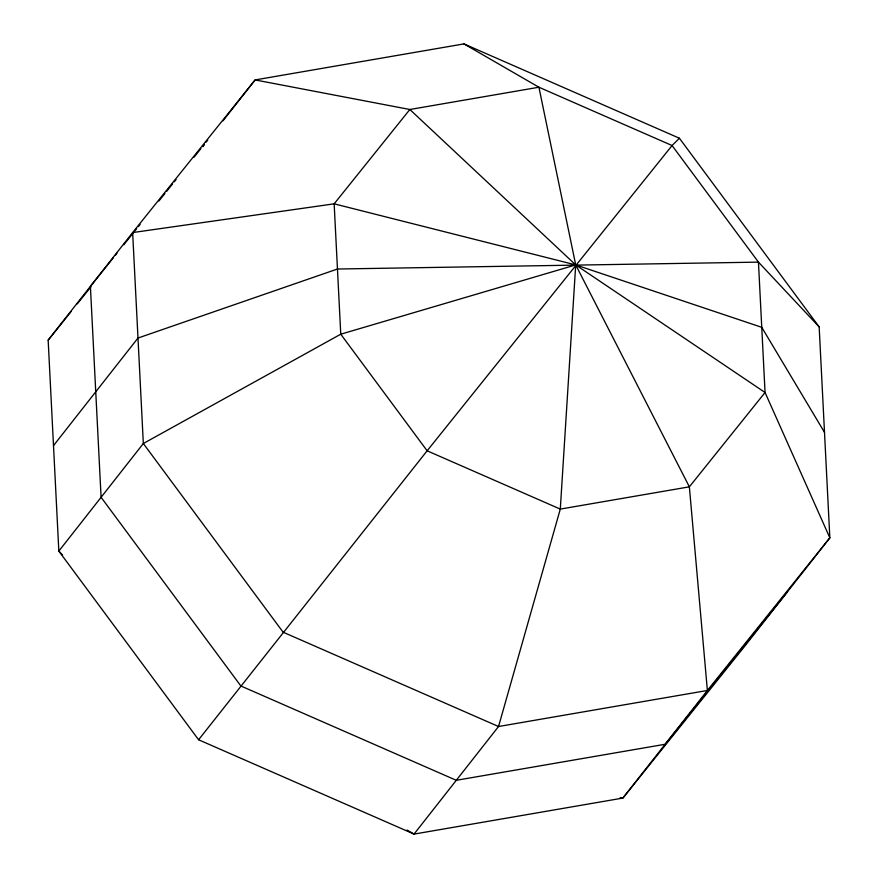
<?xml version="1.0" encoding="UTF-8"?>
<svg xmlns="http://www.w3.org/2000/svg" width="878" height="878" viewBox="0 0 878 878"><rect width="100%" height="100%" fill="white"/><g stroke="black" fill="none" stroke-linecap="round" stroke-linejoin="round"><path stroke-width="1.32" d="M48.158 340.159L132.644 232.571L255.114 79.931L463.957 43.9L679.407 138.23L819.163 326.901L829.842 537.841L745.356 645.429L622.886 798.069L414.043 834.1L198.593 739.77L58.837 551.099L48.158 340.159L71.283 311.339M202.73 146.637L204.42 144.486M223.012 120.813L255.114 79.931L409.85 109.498L538.916 87.229L672.076 145.528L758.449 262.127L819.163 326.901M53.492 445.629L137.989 338.041L337.459 269.019L758.449 262.127L765.056 392.499L829.842 537.841L707.383 690.481L622.886 798.069L620.197 797.553M198.593 739.77L427.136 450.798L672.076 145.528L679.407 138.23M113.525 257.55L90.401 286.371L101.091 497.299L240.846 685.97L456.286 780.301L665.129 744.27L787.599 591.629M115.237 255.41L116.95 253.281M123.798 244.742L133.226 232.999M134.938 230.859L136.65 228.73M138.362 226.59L140.074 224.461M158.918 200.974L164.91 193.5M166.622 191.371L172.615 183.897M174.327 181.757L176.039 179.628M194.027 157.206L200.875 148.667M202.588 146.538L204.3 144.398M206.023 142.269L207.735 140.129M77.275 303.865L90.972 286.788M463.957 43.9L538.916 87.229L575.716 264.915L560.296 509.097L498.539 726.512L414.043 834.1L407.019 830.039M62.579 555.083L58.837 551.099L143.333 443.511L340.763 334.2L575.716 264.915L761.753 327.318L824.508 432.371M409.85 109.498L334.156 203.828L340.763 334.2L427.136 450.798L560.296 509.097L689.362 486.829L765.056 392.499L575.716 264.915L409.85 109.498M707.383 690.481L498.539 726.512L283.089 632.182L143.333 443.511L132.644 232.571L334.156 203.828L575.716 264.915L689.362 486.829L707.383 690.481"/></g></svg>
